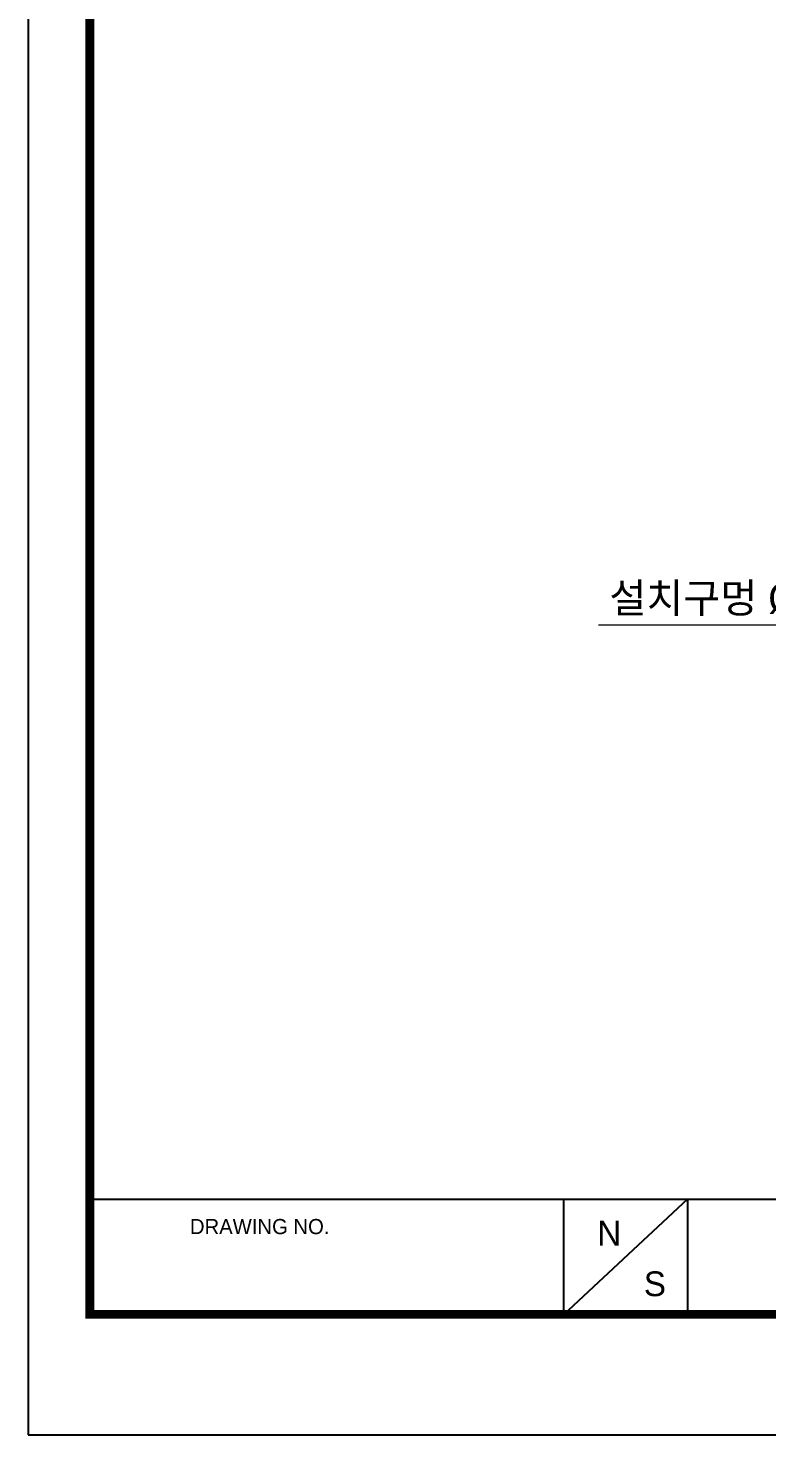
# Model space of a CAD drawing. Extents: x 0 to 1302, y 0 to 954.
# Drawn here: x 0 to 250.6, y 0 to 477 of the extents above; entities that cross this region are included whole.
import ezdxf

# ---------------------------------------------------------------- set-up
doc = ezdxf.new("R2010")
doc.units = 0
doc.header["$LTSCALE"] = 10
doc.header["$MEASUREMENT"] = 0
doc.header["$PDMODE"] = 3
doc.header["$PDSIZE"] = -10
doc.layers.get('0').update_dxf_attribs({"linetype": 'CONTINUOUS'})
doc.layers.get('DEFPOINTS').update_dxf_attribs({"linetype": 'CONTINUOUS'})
doc.styles.add('Daelim Dimension', font='')
doc.styles.get('Daelim Dimension').set_extended_font_data('나눔고딕')
doc.dimstyles.new('DEFAULT', dxfattribs={"dimscale": 2, "dimtxt": 2, "dimasz": 2, "dimexe": 0, "dimexo": 2, "dimgap": 1, "dimtad": 1, "dimdec": 0, "dimzin": 9, "dimdsep": 46, "dimtxsty": 'Daelim Dimension', "dimcen": 0.5, "dimclrd": 5, "dimclre": 5, "dimclrt": 256, "dimadec": 1, "dimazin": 0, "dimtfac": 1, "dimtdec": 0, "dimtix": 1, "dimtmove": 0, "dimatfit": 3, "dimfxl": 1, "dimtolj": 1, "dimtzin": 1, "dimlwd": 9, "dimlwe": 9, "dimarcsym": 0})

# ---------------------------------------------------------------- blocks, each defined once
blk = doc.blocks.new('*D17')
at = {"color": 5, "lineweight": 9, "ltscale": 0.5, "transparency": 16777216}
for p, q in [((293.423674606662, 318.5318838791588), (293.423674606662, 274.5981604840306)), ((331.423674606662, 318.5318838791588), (331.423674606662, 274.5981604840306)), ((293.423674606662, 274.5981604840306), (193.4503700033592, 274.5981604840306)), ((327.423674606662, 274.5981604840306), (297.423674606662, 274.5981604840306))]:
    blk.add_line(p, q, dxfattribs=at)
at = {"color": 5, "ltscale": 0.5, "transparency": 16777216}
for points in [[(297.423674606662, 275.2648271506973), (297.423674606662, 273.9314938173639), (293.423674606662, 274.5981604840306)], [(327.423674606662, 275.2648271506973), (327.423674606662, 273.9314938173639), (331.423674606662, 274.5981604840306)]]:
    blk.add_solid(points, dxfattribs=at)
at = {"layer": 'DEFPOINTS', "color": 0, "ltscale": 0.5, "transparency": 16777216}
for p in [(293.423674606662, 322.5318838791588), (331.423674606662, 322.5318838791588), (331.423674606662, 274.5981604840306)]:
    blk.add_point(p, dxfattribs=at)
at = {"color": 7, "ltscale": 0.5, "transparency": 16777216, "insert": (236.7171797315423, 283.2219086957616), "char_height": 10, "attachment_point": 5, "style": 'Daelim Dimension'}
blk.add_mtext('\\A1;설치구멍 %%C38', dxfattribs=at)

msp = doc.modelspace()

# ---------------------------------------------------------------- linework, layer by layer
at = {"color": 5}
msp.add_line((20.93637847900391, 79.93377685546875), (1069.31095123291, 79.93377685546875), dxfattribs=at)
at = {"color": 5, "ltscale": 40}
for p, q in [((181.6377639770508, 79.93377685546875), (181.6377639770508, 40.70108032226562)), ((181.6377639770508, 79.93377685546875), (181.6377639770508, 40.70108032226562)), ((223.62646484375, 79.93377685546875), (181.6377639770508, 40.70108032226562)), ((223.62646484375, 79.93377685546875), (181.6377639770508, 40.70108032226562)), ((223.62646484375, 79.93377685546875), (223.62646484375, 40.70108032226562)), ((223.62646484375, 79.93377685546875), (223.62646484375, 40.70108032226562))]:
    msp.add_line(p, q, dxfattribs=at)
at = {"ltscale": 0.5}
msp.add_lwpolyline([(0, 0), (1302, 0), (1302, 954), (0, 954)], close=True, dxfattribs=at)
at = {"color": 5, "linetype": 'ByBlock', "lineweight": 200, "const_width": 3}
msp.add_lwpolyline([(20.93637847900391, 40.84942626953125), (1280.936378479004, 40.84942626953125), (1280.936378479004, 931.8494262695312), (20.93637847900391, 931.8494262695312)], close=True, dxfattribs=at)

# ---------------------------------------------------------------- texts
at = {"color": 5, "ltscale": 40, "style": 'Daelim Dimension'}
msp.add_text('DRAWING NO.', height=5.138022536356167, dxfattribs=at).set_placement((54.88218688964844, 68.06439208984375))
at = {"char_height": 8.408247120000002, "width": 11.73462112365061, "attachment_point": 1, "style": 'Daelim Dimension'}
for s, insert in [('N', (193.0581359863281, 72.57835388183594)), ('S', (208.8357009887695, 55.44021606445312))]:
    msp.add_mtext(s, dxfattribs=dict(at, insert=insert))

# ---------------------------------------------------------------- dimensions: what is measured, and where the dimension line sits
at = {"color": 5, "ltscale": 0.5}
dim = msp.add_linear_dim(base=(331.423674606662, 274.5981604840306), p1=(293.423674606662, 322.5318838791588), p2=(331.423674606662, 322.5318838791588), text='설치구멍 %%C<>', dimstyle='DEFAULT', override={"dimtxt": 5, "dimclrd": 5, "dimclre": 5, "dimclrt": 7}, dxfattribs=at)
dim.commit()
dim.dimension.update_dxf_attribs({"geometry": '*D17', "text_midpoint": (236.7171797315423, 274.5981604840306), "dimtype": 160})

doc.saveas('drawing.dxf')
